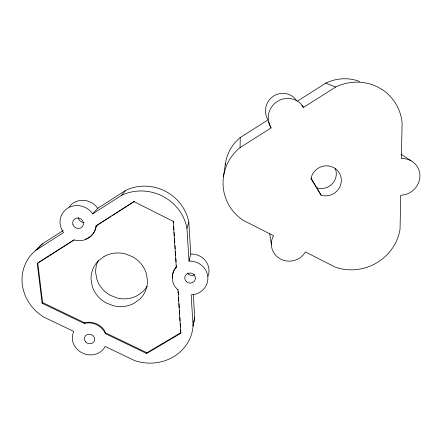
<?xml version="1.0" encoding="UTF-8"?>
<svg xmlns="http://www.w3.org/2000/svg" width="442" height="442" viewBox="0 0 442 442"><rect width="100%" height="100%" fill="white"/><g stroke="black" fill="none" stroke-linecap="round" stroke-linejoin="round"><path stroke-width="0.66" d="M297.704 100.98L325.76 83.135L335.66 87.035A48.609 46.432 -43.6 0 1 402.104 122.738L401.408 158.59L401.706 158.545A19.227 18.017 -34.8 0 1 419.828 174.082A19.227 18.017 -34.8 0 1 405.27 194.629L400.701 195.325L400.043 229.293A47.869 45.25 -23.7 0 1 335.29 267.161L305.4 251.951A18.205 17.393 -10.9 0 1 280.786 259.161A18.205 17.393 -10.9 0 1 273.521 235.735L243.045 220.221A46.377 45.393 -16.9 0 1 240.061 147.6L240.271 137.528L268.012 119.876A17.321 16.951 -56.8 0 1 273.09 96.389A17.321 16.951 -56.8 0 1 296.433 100.284M85.45 239.205A18.337 17.144 33 0 0 96.223 226.641L96.262 225.669L95.848 227.1A18.387 17.188 33 0 1 75.201 240.249L74.239 239.918L37.25 263.487L42.101 303.218L84.207 323.467L87.847 322.887A17.42 15.818 20.2 0 1 103.61 330.472L105.351 333.627L146.656 353.489L180.767 333.307L180.728 329.848M223.481 176.75L225.381 163.8M63.173 230.52L42.52 243.774L35.658 250.437A44.609 40.957 26.8 0 0 43.797 317.091L73.803 331.461A17.42 15.818 20.2 0 0 82.416 353.036A17.42 15.818 20.2 0 0 105.196 346.495L134.644 360.6A45.128 41.725 15.1 0 0 193.093 326.014L194.684 317.041L193.281 294.339M193.093 326.014L191.132 294.825L195.408 294.201A17.824 16.851 11.4 0 0 207.613 275.41A17.824 16.851 11.4 0 0 189.292 261.089L189.021 261.134L190.789 254.1L188.817 222.282A43.786 41.747 24.7 0 0 125.627 190.419L97.787 208.292L92.737 213.823A18.387 17.188 33 0 0 67.499 208.292A18.387 17.188 33 0 0 63.493 232.586L35.658 250.437M180.767 333.307L177.977 289.256M177.817 289.864L175.148 286.825A17.824 16.851 11.4 0 1 174.264 269.952L176.275 267.228L176.352 265.305M189.021 261.134L186.955 228.293L188.817 222.282M146.656 353.489L146.888 352.744L180.916 332.599M105.351 333.627L105.688 332.925L103.958 329.771A17.376 15.785 20.2 0 0 88.234 322.201L84.599 322.782L42.603 302.582L37.774 262.946L37.25 263.487M84.207 323.467L84.599 322.782M95.881 226.127L134.451 201.331L111.881 215.713M176.446 266.67L174.435 269.393A17.779 16.813 11.4 0 0 172.573 275.366M42.101 303.218L42.603 302.582M92.737 213.823L121.522 195.364L125.627 190.419M38.349 262.576L74.096 239.796M96.842 225.298L110.727 216.447M240.061 147.6L271.029 127.981A19.326 18.907 -52.7 0 1 277.344 101.417A19.326 18.907 -52.7 0 1 303.588 107.351L335.66 87.035M190.789 254.1L191.054 254.062A17.232 16.343 11.5 0 1 208.049 276.167M321.063 195.099L322.201 195.508A15.459 14.873 -29.5 0 0 340.865 184.093A15.459 14.873 -29.5 0 0 329.798 166.186A15.459 14.873 -29.5 0 0 311.174 177.662L311.03 178.866L321.063 195.099L311.074 178.065M317.085 187.789L318.163 188.181A14.674 14.15 -30.9 0 0 332.782 183.215A14.674 14.15 -30.9 0 0 335.169 168.269M105.688 332.925L146.888 352.744M134.164 201.729L173.159 221.348L176.275 267.228M400.933 154.136L411.093 160.789M301.604 105.505L303.588 107.351M268.708 121.749L271.029 127.981M269.736 233.812L271.349 244.548M173.341 220.906L173.479 222.956M173.712 226.37L173.944 229.785M174.126 232.514L174.358 235.934M174.546 238.663L174.822 242.763M175.01 245.498L175.242 248.912M175.424 251.642L175.706 255.741M175.888 258.476L176.12 261.891M178.115 291.322L178.353 294.759M178.535 297.51L178.772 300.952M178.955 303.704L179.237 307.831M179.424 310.582L179.656 314.024M179.888 317.466L180.126 320.903M180.308 323.654L180.546 327.097M225.227 165.059A41.647 40.94 -21.1 0 1 240.271 137.528M325.76 83.135A43.504 41.719 -46 0 1 359.606 81.461M121.522 195.364A45.311 43.089 24.2 0 1 186.955 228.293M194.684 317.041A43.659 40.52 15.2 0 1 192.972 325.577M37.283 249.133A43.128 39.747 27.1 0 1 42.52 243.774M69.25 206.817A17.763 16.652 33.5 0 1 97.787 208.292M84.096 222.503A5.326 4.995 33.4 0 1 78.372 217.624M194.64 274.692A5.171 4.901 11.5 0 1 187.502 273.156M172.507 277.885A17.779 16.813 11.4 0 1 172.49 276.631M147.087 286.212A27.608 25.818 22.2 0 1 142.937 291.516L137.451 295.549A27.608 25.818 22.2 0 1 116.997 297.93L110.356 295.317A27.608 25.818 22.2 0 1 96.953 279.571L95.682 272.841A27.608 25.818 22.2 0 1 98.362 260.366M104.025 256.52L98.356 260.813A28.476 26.553 21.9 0 0 91.074 279.847L92.4 286.77A28.476 26.553 21.9 0 0 106.246 302.969L113.097 305.654A28.476 26.553 21.9 0 0 134.186 303.212L139.832 299.068A28.476 26.553 21.9 0 0 147.462 280.289L146.28 273.316A28.476 26.553 21.9 0 0 132.478 256.719L125.506 253.94A28.476 26.553 21.9 0 0 104.025 256.52M85.328 341.528A5.227 4.746 20.2 0 0 94.24 341.252A5.227 4.746 20.2 0 0 89.041 334.185A5.227 4.746 20.2 0 0 85.328 341.528M186.535 281.786A5.348 5.055 11.4 0 0 195.309 279.217A5.348 5.055 11.4 0 0 188.408 273.233A5.348 5.055 11.4 0 0 186.535 281.786M72.991 224.79A5.514 5.155 33 0 0 82.245 226.812A5.514 5.155 33 0 0 78.925 218.099A5.514 5.155 33 0 0 72.991 224.79"/></g></svg>
